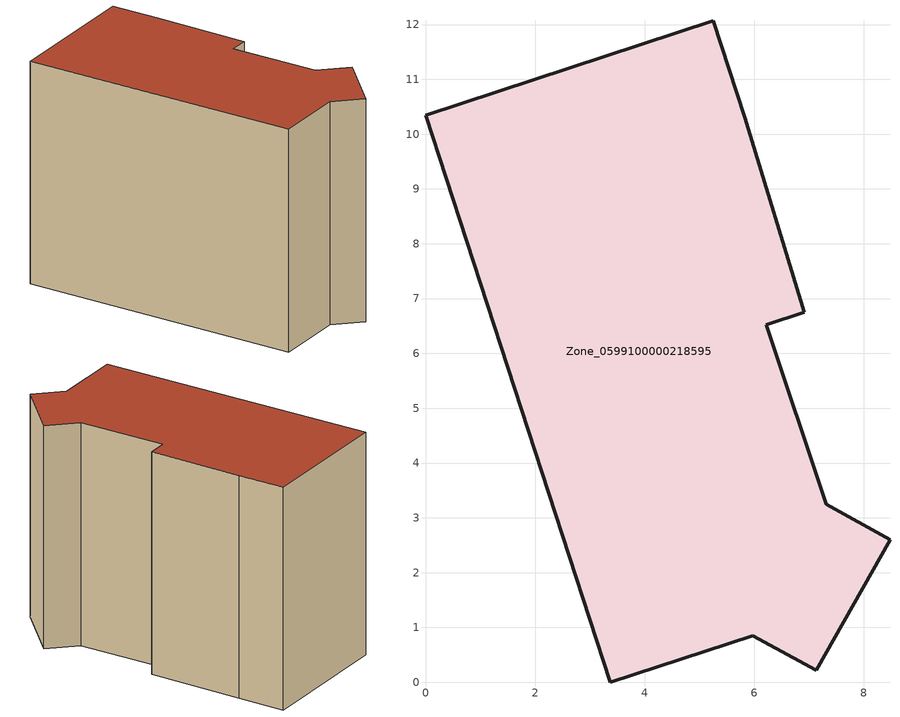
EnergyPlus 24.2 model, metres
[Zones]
Zone_0599100000218595
 floor ground (C_G): 5.97,0.85 3.38,0 0,10.34 5.25,12.07 5.83,10.31 6.92,6.75 6.22,6.52 7.32,3.25 8.47,2.6 7.12,0.22 z0
 wall outside (C_F): 6.92,6.75 5.83,10.31 5.25,12.07 0,10.34 3.38,0 5.97,0.85 7.12,0.22 8.47,2.6 7.32,3.25 6.22,6.52 6.92,6.75 z0:8.74
 roof outside (C_R): 7.32,3.25 6.22,6.52 6.92,6.75 5.83,10.31 5.25,12.07 0,10.34 3.38,0 5.97,0.85 7.12,0.22 8.47,2.6 z8.74
[BUILDING]
Pand.0599100000218595: North Axis=0; Terrain=City; Loads Convergence Tolerance Value=0.04; Temperature Convergence Tolerance Value=0.4; Solar Distribution=FullExterior; Maximum Number of Warmup Days=25; Minimum Number of Warmup Days=1
[Site:Location]
Rotterdam.The.Hague.AP_ZH_NLD Design_Conditions: Latitude=51.96; Longitude=4.45; Time Zone=1; Elevation=-4.5
[SITE:GROUNDTEMPERATURE:BUILDINGSURFACE]
18, 18, 18, 18, 18, 18, 18, 18, 18, 18, 18, 18
[MATERIAL] Thermal Absorptance=0.9; Solar Absorptance=0.7; Visible Absorptance=0.7
Name | Roughness | Thickness | Conductivity | Density | Specific Heat
G.TC.1946 | MediumSmooth | 0.15 | 1 | 540 | 1210
F.TC.1946 | Rough | 0.3 | 0.857143 | 1920 | 840
R.TC.1946 | MediumRough | 0.2 | 0.909091 | 1500 | 1000
[CONSTRUCTION]
C_G: G.TC.1946
C_F: F.TC.1946
C_R: R.TC.1946
[ZONE]
Zone_0599100000218595: Type=1; Multiplier=1; Ceiling Height=Autocalculate; Volume=Autocalculate; Floor Area=autocalculate; Part of Total Floor Area=Yes
[ZONEINFILTRATION:DESIGNFLOWRATE]
Infil_Zone_0599100000218595: Zone or ZoneList or Space or SpaceList=Zone_0599100000218595; Schedule=AlwaysOn; Design Flow Rate Calculation Method=Flow/Area; Flow Rate per Floor Area=0.003; Constant Term Coefficient=1; Temperature Term Coefficient=0; Velocity Term Coefficient=0; Velocity Squared Term Coefficient=0
[HVACTEMPLATE:ZONE:IDEALLOADSAIRSYSTEM]
Zone_0599100000218595: Maximum Heating Supply Air Temperature=50; Minimum Cooling Supply Air Temperature=13; Maximum Heating Supply Air Humidity Ratio=0.0156; Minimum Cooling Supply Air Humidity Ratio=0.0077; Heating Limit=NoLimit; Cooling Limit=NoLimit; Dehumidification Control Type=ConstantSensibleHeatRatio; Cooling Sensible Heat Ratio=0.7; Dehumidification Setpoint=60; Humidification Control Type=None; Humidification Setpoint=30; Outdoor Air Method=None; Outdoor Air Flow Rate per Person=0.00944; Outdoor Air Flow Rate per Zone Floor Area=0; Outdoor Air Flow Rate per Zone=0; Demand Controlled Ventilation Type=None; Outdoor Air Economizer Type=NoEconomizer; Heat Recovery Type=None; Sensible Heat Recovery Effectiveness=0.7; Latent Heat Recovery Effectiveness=0.65
[ZONECONTROL:THERMOSTAT]
ThermostatControl_Zone_0599100000218595: Zone or ZoneList=Zone_0599100000218595; Control Type Schedule=DualSetpointControlType; Control 1=Thermostat_Zone_0599100000218595; Temperature Difference Between Cutout And Setpoint=0
[THERMOSTATSETPOINT:DUALSETPOINT]
Thermostat_Zone_0599100000218595: Heating Setpoint Temperature Schedule=HeatingSetpoint_Zone_0599100000218595; Cooling Setpoint Temperature Schedule=CoolingSetpoint_Zone_0599100000218595
[SCHEDULE:COMPACT]
HeatingSetpoint_Zone_0599100000218595: Through: 12/31, For: AllDays, Until: 24:00, 21
CoolingSetpoint_Zone_0599100000218595: Through: 12/31, For: AllDays, Until: 24:00, 24
DualSetpointControlType: Through: 12/31, For: AllDays, Until: 24:00, 4
AlwaysOn: Through: 12/31, For: AllDays, Until: 24:00, 1
